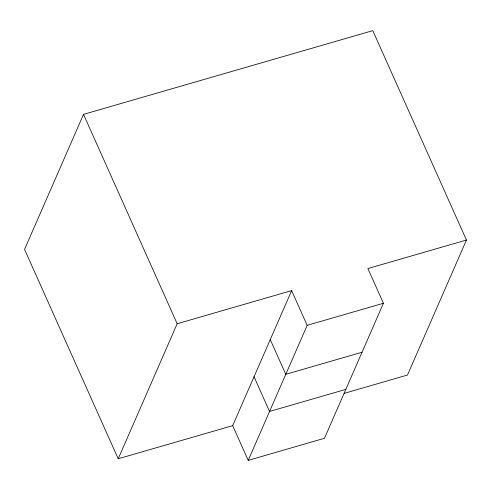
<?xml version="1.0" encoding="UTF-8"?>
<svg xmlns="http://www.w3.org/2000/svg" width="491" height="491" viewBox="0 0 491 491"><rect width="100%" height="100%" fill="white"/><g stroke="black" fill="none" stroke-linecap="round" stroke-linejoin="round"><path stroke-width="0.74" d="M344.234 393.365L407.487 375.056L466.45 240.025L372.786 30.638L83.513 114.36L24.55 249.391L118.214 458.778L232.685 425.648L291.648 290.617L177.177 323.747L118.214 458.778M466.45 240.025L367.894 268.552L383.422 303.266L324.459 438.297L248.219 460.362L307.176 325.33L291.648 290.617M307.176 325.33L383.422 303.266M362.033 352.243L285.793 374.314L270.265 339.594M345.811 389.4L269.565 411.47L254.037 376.75M232.685 425.648L248.219 460.362M83.513 114.36L177.177 323.747"/></g></svg>
